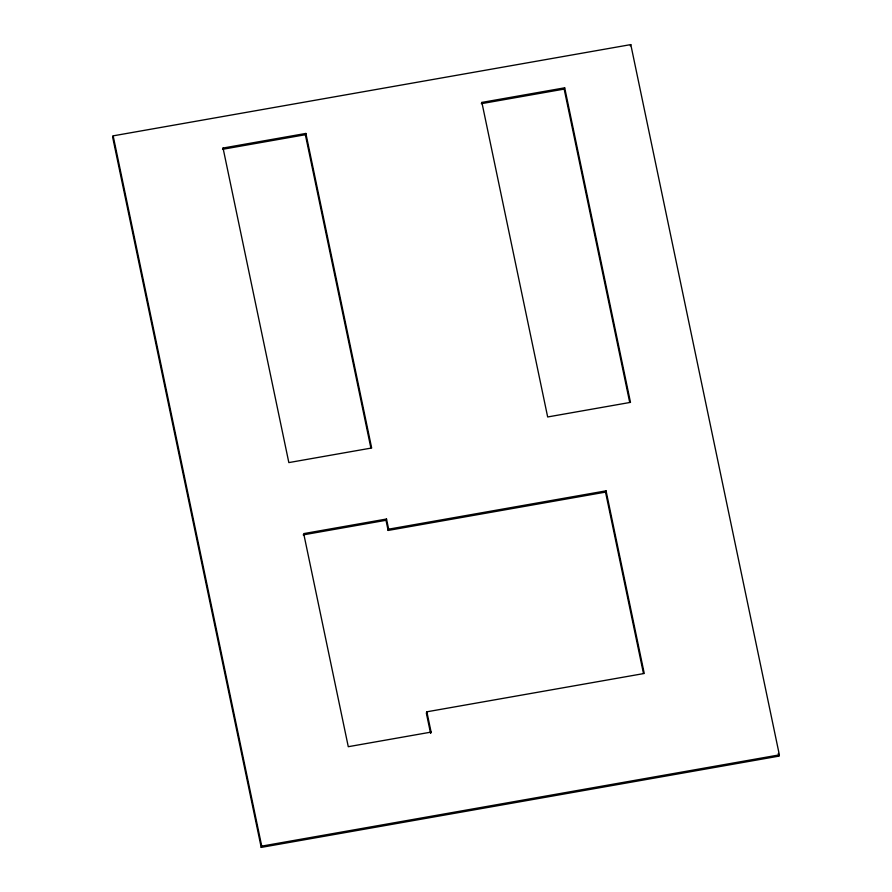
<?xml version="1.0" encoding="UTF-8"?>
<svg xmlns="http://www.w3.org/2000/svg" width="892" height="892" viewBox="0 0 892 892"><rect width="100%" height="100%" fill="white"/><g stroke="black" fill="none" stroke-linecap="round" stroke-linejoin="round"><path stroke-width="1.34" d="M113.15 135.852L112.637 137.123L261.211 847.4L778.85 756.148L779.363 754.877L630.789 44.6L113.15 135.852L261.724 846.129L261.211 847.4M223.045 148.039L222.532 149.31L305.354 134.714L305.867 133.443L223.045 148.039L288.841 462.591L371.663 447.996L305.867 133.443M481.87 102.413L481.345 103.684L564.168 89.089L564.692 87.817L481.87 102.413L547.666 416.965L630.488 402.37L564.692 87.817M388.132 530.439L386.002 520.292L386.526 519.021L303.704 533.617L348.281 746.704L431.104 732.098L426.855 711.805L644.258 673.482L606.058 490.845L388.644 529.168L388.132 530.439L605.534 492.116L606.058 490.845M630.276 45.871L630.789 44.6M426.855 711.805L426.331 713.076L430.58 733.38L431.104 732.098M303.18 534.888L386.002 520.292M261.724 846.129L779.363 754.877M778.281 753.417L778.85 756.148M564.168 89.089L629.685 402.281M605.534 492.116L643.455 673.393M386.526 519.021L388.644 529.168M305.354 134.714L370.86 447.907"/></g></svg>
